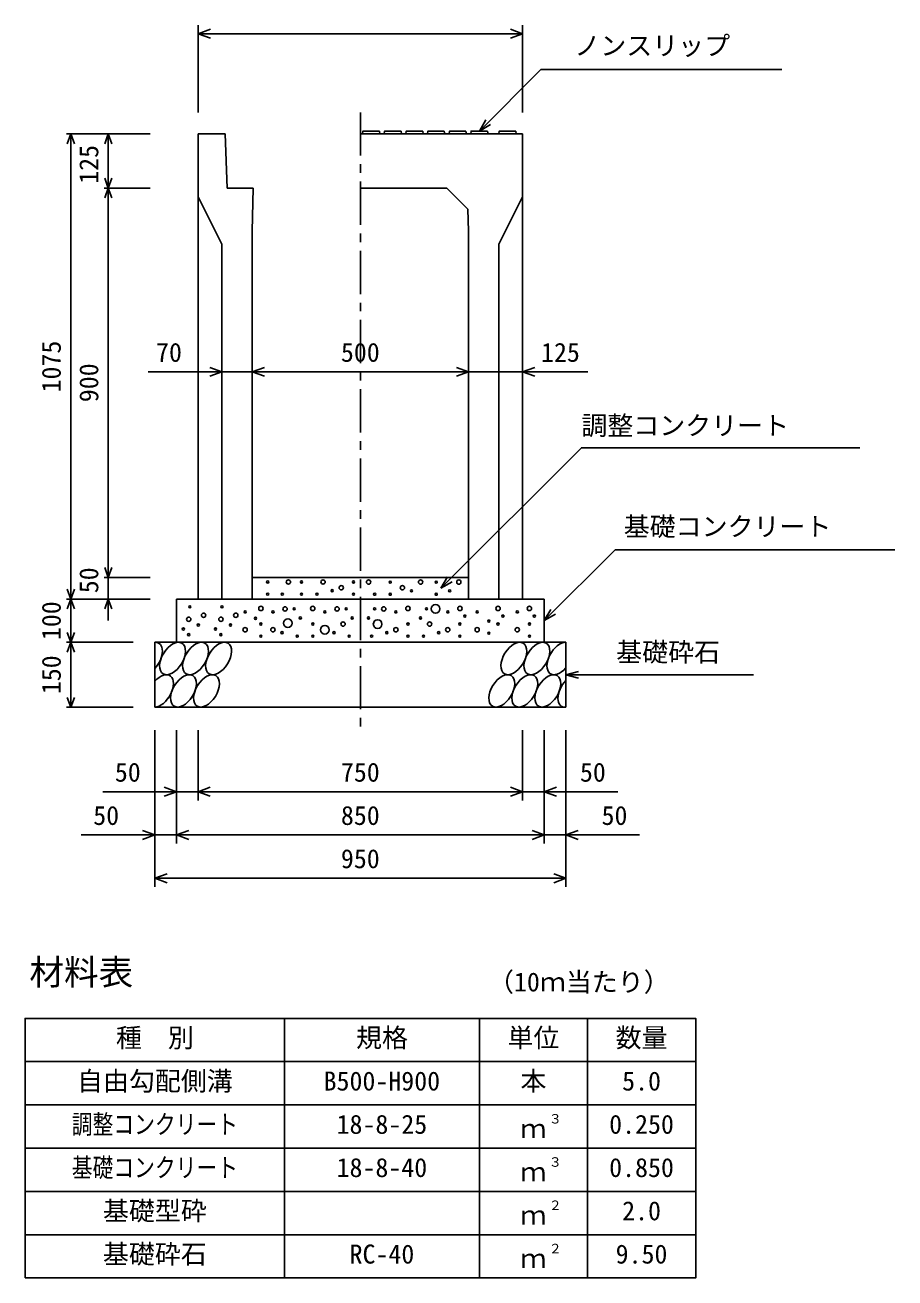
# Model space of a CAD drawing. Units: millimetres, scale not verified. Extents: x -16800 to 16800, y -5940 to 5940.
# Drawn here: x 12025 to 14036, y 930 to 3826 of the extents above; entities that cross this region are included whole.
import ezdxf
from ezdxf.enums import TextEntityAlignment as Align

# ---------------------------------------------------------------- set-up
doc = ezdxf.new("R2010")
doc.units = ezdxf.units.MM
doc.header["$LTSCALE"] = 20
doc.linetypes.add('CHAIN1', pattern=[8, 5, -1, 1, -1])
for name, color, linetype, lineweight in [('0-0_DIM', 7, 'Continuous', 25), ('0-2_HATCH', 6, 'Continuous', 25), ('0-3_HYO', 3, 'Continuous', 25), ('0-4_HYO2', 4, 'Continuous', 25), ('0-5_OUTLINE', 3, 'Continuous', 25), ('0-6_TXT', 7, 'Continuous', 25)]:
    doc.layers.add(name, color=color, linetype=linetype, lineweight=lineweight)
doc.styles.add('ＭＳ ゴシック', font='')
doc.styles.get('ＭＳ ゴシック').set_extended_font_data('MS Gothic')

msp = doc.modelspace()

# ---------------------------------------------------------------- linework, layer by layer
at = {"layer": '0-0_DIM'}
for p, q in [((12425, 3826.41), (12425, 3624.66)), ((13175, 3826.41), (13175, 3624.66)), ((13175, 3806.41), (12425, 3806.41)), ((13075, 3581.16), (13217.21, 3723.38)), ((13774.1, 3723.38), (13217.21, 3723.38)), ((13075, 3581.16), (13090, 3607.14)), ((13075, 3581.16), (13100.98, 3596.16)), ((12120.8, 3574.66), (12314.13, 3574.66)), ((12130.8, 3574.66), (12130.8, 2499.66)), ((12217.46, 3449.66), (12217.46, 3574.66)), ((12207.46, 3449.66), (12314.13, 3449.66)), ((12217.46, 2549.66), (12217.46, 3449.66)), ((12480, 3024.69), (12309.31, 3024.69)), ((12550, 3024.69), (12480, 3024.69)), ((12550, 3024.69), (13050, 3024.69)), ((13050, 3024.69), (13175, 3024.69)), ((13325.36, 3024.69), (13175, 3024.69)), ((13388.65, 2613.32), (13225, 2449.66)), ((13388.65, 2613.32), (14035.53, 2613.32)), ((12207.46, 2549.66), (12314.13, 2549.66)), ((12217.46, 2549.66), (12217.46, 2499.66)), ((12986.32, 2524.66), (13001.32, 2550.64)), ((12986.32, 2524.66), (13012.3, 2539.66)), ((12120.8, 2499.66), (12314.13, 2499.66)), ((12130.8, 2399.66), (12130.8, 2499.66)), ((12217.46, 2449.66), (12217.46, 2499.66)), ((13225, 2449.66), (13240, 2475.64)), ((13225, 2449.66), (13250.98, 2464.66)), ((12120.8, 2399.66), (12275, 2399.66)), ((12130.8, 2399.66), (12130.8, 2249.66)), ((13275, 2324.66), (13303.98, 2332.43)), ((13275, 2324.66), (13708.31, 2324.66)), ((13275, 2324.66), (13303.98, 2316.9)), ((12120.8, 2249.66), (12275, 2249.66)), ((12325, 1834.15), (12325, 2196.49)), ((12375, 1934.15), (12375, 2196.49)), ((12425, 2034.15), (12425, 2196.49)), ((13175, 2034.15), (13175, 2196.49)), ((13225, 1934.15), (13225, 2196.49)), ((13275, 1834.15), (13275, 2196.49)), ((12205, 2054.15), (12425, 2054.15)), ((12425, 2054.15), (13175, 2054.15)), ((13395, 2054.15), (13175, 2054.15)), ((12155, 1954.15), (12375, 1954.15)), ((12375, 1954.15), (13225, 1954.15)), ((13445, 1954.15), (13225, 1954.15)), ((12325, 1854.15), (13275, 1854.15))]:
    msp.add_line(p, q, dxfattribs=at)
at = {"layer": '0-0_DIM', "linetype": 'CHAIN1'}
msp.add_line((12800, 3624.66), (12800, 2199.66), dxfattribs=at)
at = {"layer": '0-0_DIM'}
for points in [[(12453.23, 3796.14), (12425.04, 3806.41), (12453.23, 3816.67)], [(13146.85, 3816.67), (13175.04, 3806.41), (13146.85, 3796.14)], [(12122.59, 3552.11), (12130.8, 3574.66), (12139.01, 3552.11)], [(12209.26, 3552.11), (12217.46, 3574.66), (12225.67, 3552.11)], [(12225.67, 3472.22), (12217.46, 3449.66), (12209.26, 3472.22)], [(12209.26, 3427.11), (12217.46, 3449.66), (12225.67, 3427.11)], [(12451.81, 3014.43), (12480, 3024.69), (12451.81, 3034.95)], [(12578.19, 3014.43), (12550, 3024.69), (12578.19, 3034.95)], [(13021.81, 3034.95), (13050, 3024.69), (13021.81, 3014.43)], [(13203.19, 3014.43), (13175, 3024.69), (13203.19, 3034.95)], [(12986.32, 2524.66), (13310.78, 2849.13), (13954.34, 2849.13)], [(12225.67, 2572.22), (12217.46, 2549.66), (12209.26, 2572.22)], [(12139.01, 2522.22), (12130.8, 2499.66), (12122.59, 2522.22)], [(12139.01, 2477.11), (12130.8, 2499.66), (12122.59, 2477.11)], [(12225.67, 2477.11), (12217.46, 2499.66), (12209.26, 2477.11)], [(12139.01, 2422.22), (12130.8, 2399.66), (12122.59, 2422.22)], [(12139.01, 2377.11), (12130.8, 2399.66), (12122.59, 2377.11)], [(12139.01, 2272.22), (12130.8, 2249.66), (12122.59, 2272.22)], [(12346.81, 2064.41), (12375, 2054.15), (12346.81, 2043.89)], [(12453.19, 2043.89), (12425, 2054.15), (12453.19, 2064.41)], [(13146.81, 2064.41), (13175, 2054.15), (13146.81, 2043.89)], [(13253.19, 2064.41), (13225, 2054.15), (13253.19, 2043.89)], [(12296.81, 1964.41), (12325, 1954.15), (12296.81, 1943.89)], [(12403.19, 1943.89), (12375, 1954.15), (12403.19, 1964.41)], [(13196.81, 1964.41), (13225, 1954.15), (13196.81, 1943.89)], [(13303.19, 1964.41), (13275, 1954.15), (13303.19, 1943.89)], [(12353.19, 1843.89), (12325, 1854.15), (12353.19, 1864.41)], [(13246.81, 1864.41), (13275, 1854.15), (13246.81, 1843.89)]]:
    msp.add_lwpolyline(points, dxfattribs=at)
at = {"layer": '0-2_HATCH'}
for p, q in [((12845, 3574.66), (12844, 3581.16)), ((12895, 3574.66), (12894, 3581.16)), ((12945, 3574.66), (12944, 3581.16)), ((12995, 3574.66), (12994, 3581.16)), ((13045, 3574.66), (13044, 3581.16)), ((13095, 3574.66), (13094, 3581.16)), ((13160, 3574.66), (13159, 3581.16))]:
    msp.add_line(p, q, dxfattribs=at)
for points in [[(12844, 3581.16), (12806, 3581.16), (12805, 3574.66)], [(12894, 3581.16), (12856, 3581.16), (12855, 3574.66)], [(12944, 3581.16), (12906, 3581.16), (12905, 3574.66)], [(12994, 3581.16), (12956, 3581.16), (12955, 3574.66)], [(13044, 3581.16), (13006, 3581.16), (13005, 3574.66)], [(13094, 3581.16), (13056, 3581.16), (13055, 3574.66)], [(13159, 3581.16), (13121, 3581.16), (13120, 3574.66)]]:
    msp.add_lwpolyline(points, dxfattribs=at)
for centre, radius in [((12585.79, 2538.97), 2.5), ((12633.52, 2538.97), 5), ((12663.97, 2538.97), 2.5), ((12713.88, 2538.97), 5), ((12734.9, 2518.84), 2.5), ((12755.93, 2525.84), 5), ((12783.97, 2538.97), 2.5), ((12819.13, 2538.69), 5), ((12869.04, 2538.69), 2.5), ((12897.08, 2525.56), 5), ((12918.11, 2518.56), 2.5), ((12939.13, 2538.69), 5), ((12975.36, 2538.69), 2.5), ((13006.54, 2518.56), 2.5), ((13027.57, 2538.69), 5), ((12585.79, 2510.96), 2.5), ((12619.5, 2510.96), 2.5), ((12663.97, 2510.96), 2.5), ((12699.86, 2510.96), 2.5), ((12783.97, 2510.96), 2.5), ((12833.15, 2510.68), 2.5), ((12869.04, 2510.68), 2.5), ((12975.36, 2510.68), 2.5), ((12405.74, 2481.49), 2.5), ((12437.78, 2462.21), 5), ((12480.08, 2481.49), 2.5), ((12512.12, 2462.21), 5), ((12533.69, 2469.84), 2.5), ((12569.97, 2477.72), 5), ((12598.01, 2469.84), 2.5), ((12626.04, 2476.84), 5), ((12647.07, 2476.84), 2.5), ((12689.97, 2477.72), 5), ((12718.01, 2469.84), 2.5), ((12746.04, 2476.84), 5), ((12767.07, 2476.84), 2.5), ((12832.93, 2476.84), 2.5), ((12853.96, 2476.84), 5), ((12881.99, 2469.84), 2.5), ((12910.03, 2477.72), 5), ((12952.93, 2476.84), 2.5), ((12973.96, 2476.84), 10), ((13001.99, 2469.84), 2.5), ((13030.03, 2477.72), 5), ((13041.37, 2460.15), 2.5), ((13069.94, 2469.84), 2.5), ((13118.12, 2477.72), 5), ((13129.46, 2460.15), 2.5), ((13162.73, 2469.84), 2.5), ((13190.77, 2477.72), 5), ((13202.11, 2460.15), 2.5), ((12403.29, 2452.97), 5), ((12425.36, 2439.42), 2.5), ((12477.63, 2452.97), 5), ((12499.7, 2439.42), 2.5), ((12533.69, 2428.69), 5), ((12557.55, 2454.92), 2.5), ((12569.97, 2441.82), 2.5), ((12598.01, 2428.69), 5), ((12632.58, 2443.83), 10), ((12661.09, 2455.83), 2.5), ((12689.97, 2441.82), 2.5), ((12718.01, 2428.69), 10), ((12760.06, 2441.82), 5), ((12781.09, 2455.83), 2.5), ((12818.91, 2455.83), 2.5), ((12839.94, 2441.82), 10), ((12881.99, 2428.69), 5), ((12910.03, 2441.82), 2.5), ((12938.91, 2455.83), 2.5), ((12959.94, 2441.82), 5), ((13001.99, 2428.69), 5), ((13030.03, 2441.82), 2.5), ((13069.94, 2428.69), 5), ((13096.79, 2448.62), 2.5), ((13118.12, 2441.82), 2.5), ((13162.73, 2428.69), 5), ((13190.77, 2441.82), 2.5), ((12390.88, 2430.18), 2.5), ((12403.29, 2417.08), 2.5), ((12465.21, 2430.18), 2.5), ((12477.63, 2417.08), 2.5), ((12569.97, 2413.81), 2.5), ((12619.03, 2421.69), 2.5), ((12654.08, 2413.81), 2.5), ((12689.97, 2413.81), 2.5), ((12739.03, 2421.69), 2.5), ((12774.08, 2413.81), 2.5), ((12825.92, 2413.81), 2.5), ((12860.97, 2421.69), 2.5), ((12910.03, 2413.81), 2.5), ((12945.92, 2413.81), 2.5), ((12980.97, 2421.69), 2.5), ((13030.03, 2413.81), 2.5), ((13096.79, 2420.61), 2.5), ((13190.77, 2413.81), 2.5)]:
    msp.add_circle(centre, radius, dxfattribs=at)
for centre in [(12365.84, 2362.14), (12419.05, 2362.14), (12472.26, 2362.14), (13154.72, 2362.14), (13207.93, 2362.14), (12391.16, 2287.15), (12444.37, 2287.15), (13126.84, 2287.15), (13180.04, 2287.15), (13233.25, 2287.15)]:
    msp.add_ellipse(centre, major_axis=(21.81, 35.31), ratio=0.5792, dxfattribs=at)
for centre, start_param, end_param in [((12312.63, 2362.14), 4.385593, 6.6745444), ((13261.14, 2362.14), 0.3357715, 4.4411806), ((12337.96, 2287.15), 3.5111464, 7.548991), ((13286.46, 2287.15), 1.2110787, 3.5658734)]:
    msp.add_ellipse(centre, major_axis=(21.81, 35.31), ratio=0.5792, start_param=start_param, end_param=end_param, dxfattribs=at)
at = {"layer": '0-3_HYO'}
for p, q in [((12625, 1530.2), (12625, 930.2)), ((13075, 1530.2), (13075, 930.2)), ((13325, 1530.2), (13325, 930.2)), ((12025, 1430.2), (13575, 1430.2))]:
    msp.add_line(p, q, dxfattribs=at)
msp.add_lwpolyline([(12025, 930.2), (13575, 930.2), (13575, 1530.2), (12025, 1530.2)], close=True, dxfattribs=at)
at = {"layer": '0-4_HYO2'}
for p, q in [((12025, 1330.2), (13575, 1330.2)), ((12025, 1230.2), (13575, 1230.2)), ((12025, 1130.2), (13575, 1130.2)), ((12025, 1030.2), (13575, 1030.2))]:
    msp.add_line(p, q, dxfattribs=at)
at = {"layer": '0-5_OUTLINE'}
for p, q in [((12487.5, 3574.66), (12425, 3574.66)), ((12425, 3574.66), (12425, 2499.66)), ((12487.5, 3574.66), (12492.5, 3449.66)), ((13175, 3574.66), (12800, 3574.66)), ((13175, 3574.66), (13175, 2499.66)), ((12552.5, 3449.66), (12492.5, 3449.66)), ((12552.5, 3449.66), (12550, 3349.66)), ((12800, 3449.66), (13000, 3449.66)), ((13000, 3449.66), (13048.72, 3400.94)), ((12425, 3429.66), (12480, 3319.66)), ((13175, 3429.66), (13120, 3319.66)), ((13048.72, 3400.94), (13050, 3349.66)), ((12550, 3349.66), (12550, 2499.66)), ((13050, 3349.66), (13050, 2499.66)), ((12480, 3319.66), (12480, 2499.66)), ((13120, 3319.66), (13120, 2499.66)), ((12550, 2549.66), (13050, 2549.66)), ((12375, 2499.66), (13225, 2499.66)), ((12375, 2499.66), (12375, 2399.66)), ((12425, 2499.66), (12550, 2499.66)), ((13050, 2499.66), (13175, 2499.66)), ((13225, 2499.66), (13225, 2399.66)), ((12325, 2399.66), (13275, 2399.66)), ((12325, 2399.66), (12325, 2249.66)), ((13275, 2399.66), (13275, 2249.66)), ((12325, 2249.66), (13275, 2249.66))]:
    msp.add_line(p, q, dxfattribs=at)

# ---------------------------------------------------------------- texts
at = {"layer": '0-0_DIM', "style": 'ＭＳ ゴシック'}
for s, p in [('ノンスリップ', (13294.52, 3743.55)), ('70', (12327.73, 3034.69)), ('500', (12755, 3034.69)), ('125', (13217.56, 3034.69)), ('調整コンクリート', (13310.78, 2865.55)), ('基礎コンクリート', (13408.65, 2632.05)), ('基礎砕石', (13391.32, 2341.83)), ('50', (12232.56, 2064.15)), ('750', (12755, 2064.15)), ('50', (13307.44, 2064.15)), ('50', (12182.56, 1964.15)), ('850', (12755, 1964.15)), ('50', (13357.44, 1964.15)), ('950', (12755, 1864.15))]:
    msp.add_text(s, height=43.99, dxfattribs=at).set_placement(p, align=Align.BOTTOM_LEFT)
for s, p in [('125', (12207.46, 3459.41)), ('1075', (12120.8, 2977.16)), ('900', (12207.46, 2954.66)), ('50', (12207.46, 2512.99)), ('100', (12120.8, 2404.66)), ('150', (12120.8, 2279.66))]:
    msp.add_text(s, height=43.99, rotation=90, dxfattribs=at).set_placement(p, align=Align.BOTTOM_LEFT)
at = {"layer": '0-6_TXT', "style": 'ＭＳ ゴシック'}
for s, height, p in [('材料表', 58.65, (12035, 1590.2)), ('（10ｍ当たり）', 43.99, (13095, 1579.2)), ('種\u3000別', 43.99, (12235, 1450.2)), ('規格', 43.99, (12790, 1450.2)), ('単位', 43.99, (13140, 1450.2)), ('数量', 43.99, (13390, 1450.2)), ('自由勾配側溝', 43.99, (12145, 1350.2)), ('B500-H900', 43.99, (12715, 1350.2)), ('本', 43.99, (13170, 1350.2)), ('5.0', 43.99, (13405, 1350.2)), ('18-8-25', 43.99, (12745, 1250.2)), ('３', 21.99, (13235.54, 1280.57)), ('0.250', 43.99, (13375, 1250.2)), ('ｍ', 43.99, (13170, 1240.2)), ('18-8-40', 43.99, (12745, 1150.2)), ('３', 21.99, (13235.54, 1180.57)), ('0.850', 43.99, (13375, 1150.2)), ('ｍ', 43.99, (13170, 1140.2)), ('基礎型砕', 43.99, (12205, 1050.2)), ('２', 21.99, (13235.54, 1080.57)), ('2.0', 43.99, (13405, 1050.2)), ('ｍ', 43.99, (13170, 1040.2)), ('基礎砕石', 43.99, (12205, 950.2)), ('RC-40', 43.99, (12775, 950.2)), ('ｍ', 43.99, (13170, 940.2)), ('２', 21.99, (13235.54, 980.57)), ('9.50', 43.99, (13390, 950.2))]:
    msp.add_text(s, height=height, dxfattribs=at).set_placement(p, align=Align.BOTTOM_LEFT)
at = {"layer": '0-6_TXT', "style": 'ＭＳ ゴシック', "width": 0.8}
for s, p in [('調整コンクリート', (12133, 1250.2)), ('基礎コンクリート', (12133, 1150.2))]:
    msp.add_text(s, height=43.99, dxfattribs=at).set_placement(p, align=Align.BOTTOM_LEFT)

doc.saveas('drawing.dxf')
